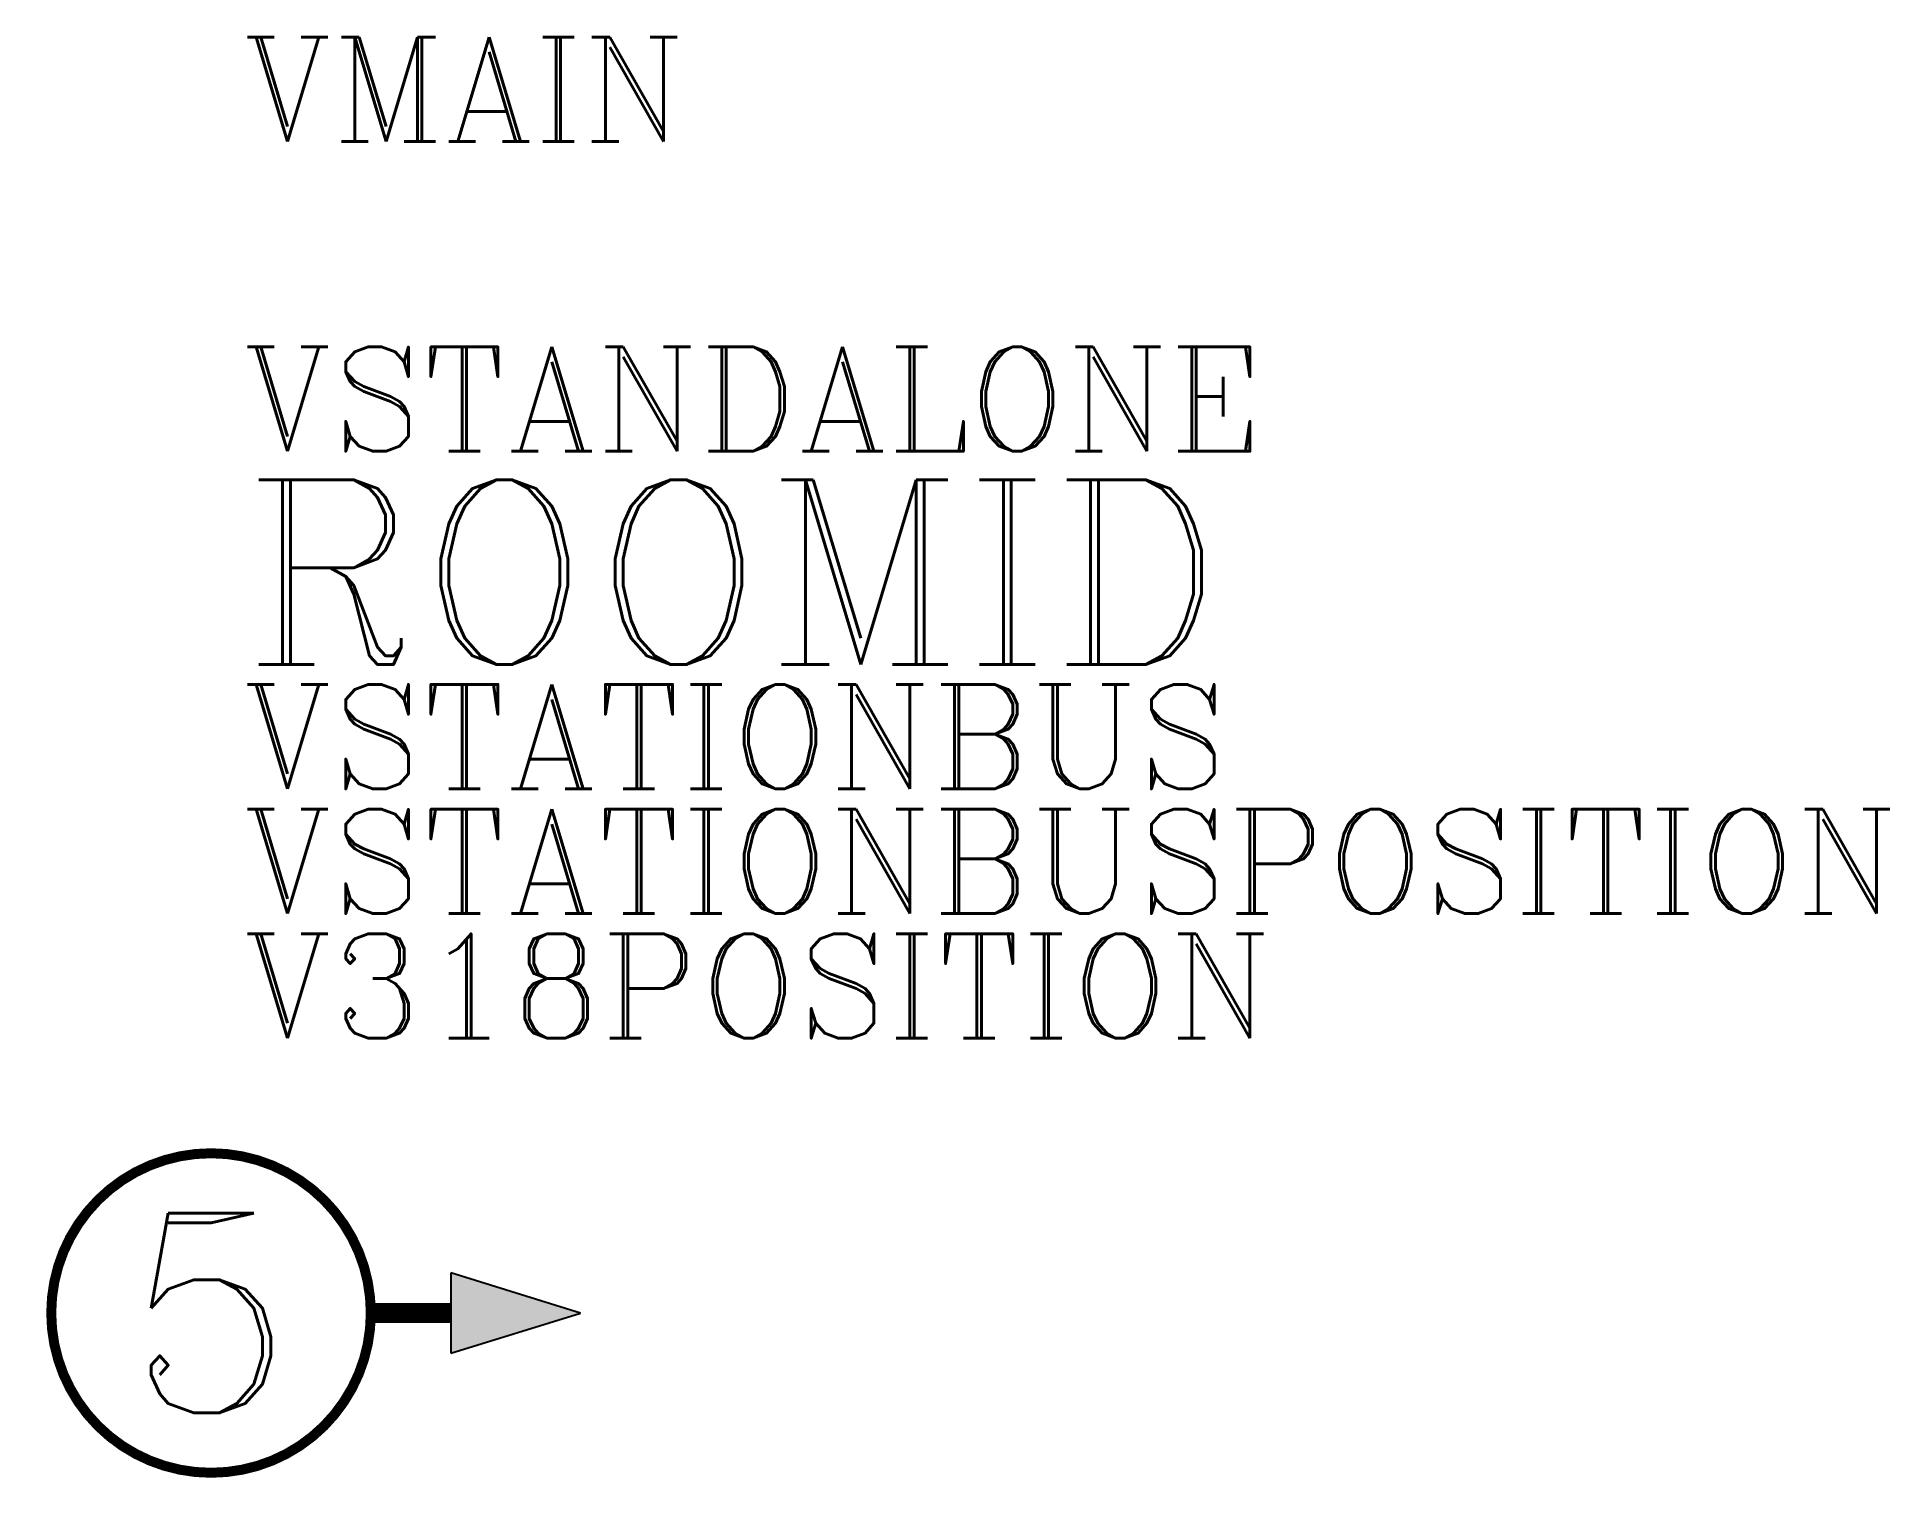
# Model space of a CAD drawing. Header units: inches. Extents: x -10 to 96, y -10 to 73.
import ezdxf

# ---------------------------------------------------------------- set-up
doc = ezdxf.new("R2010")
doc.units = ezdxf.units.IN
doc.header["$LTSCALE"] = 48
doc.header["$MEASUREMENT"] = 0
doc.styles.add('ROMANC', font='COMPLEX.SHX')
doc.styles.add('WSNotes', font='complex.shx', dxfattribs={"height": 18})

msp = doc.modelspace()

# ---------------------------------------------------------------- hatches: boundary and pattern name
at = {"linetype": 'Continuous'}
msp.add_hatch(color=256, dxfattribs=at).paths.add_polyline_path([(21.23, 0), (13.77, 2.3), (13.77, -2.3)])

# ---------------------------------------------------------------- linework, layer by layer
for p, q in [((21.23, 0), (13.77, 2.3)), ((13.77, 2.3), (13.77, -2.3)), ((13.77, -2.3), (21.23, 0))]:
    msp.add_line(p, q, dxfattribs=at)

# ---------------------------------------------------------------- texts
at = {"flags": 1}
for tag, p, height, style in [('VMAIN', (1.83, 67.32), 6, 'ROMANC'), ('VSTANDALONE', (1.83, 49.52), 6, 'ROMANC'), ('ROOMID', (1.83, 37.26), 10.62, 'WSNotes'), ('VSTATIONBUS', (1.83, 30.12), 6, 'ROMANC'), ('VSTATIONBUSPOSITION', (1.83, 22.95), 6, 'ROMANC'), ('V318POSITION', (1.83, 15.79), 6, 'ROMANC')]:
    msp.add_attdef(tag, p, '', height=height, dxfattribs=dict(at, style=style))

# ---------------------------------------------------------------- wipeouts: each hides what was drawn before it
msp.add_wipeout([(-0.32, 9.99), (-7.29, 6.84), (-9.99, -0.32), (-6.84, -7.29), (0.32, -9.99), (7.29, -6.84), (9.99, 0.32), (6.84, 7.29)])

# ---------------------------------------------------------------- next in the draw order: linework, layer by layer
at = {"linetype": 'Continuous', "const_width": 0.574}
msp.add_lwpolyline([(9.18, 0, 1), (-9.18, 0, 1)], format="xyb", close=True, dxfattribs=at)
at = {"linetype": 'Continuous', "const_width": 1.15}
msp.add_lwpolyline([(9.18, 0), (13.77, 0)], dxfattribs=at)

# ---------------------------------------------------------------- next in the draw order: texts
at = {"insert": (0, 0), "char_height": 11.475, "width": 10.3676, "attachment_point": 5}
msp.add_mtext('{\\Fcomplex|c0;5}', dxfattribs=at)

doc.saveas('drawing.dxf')
